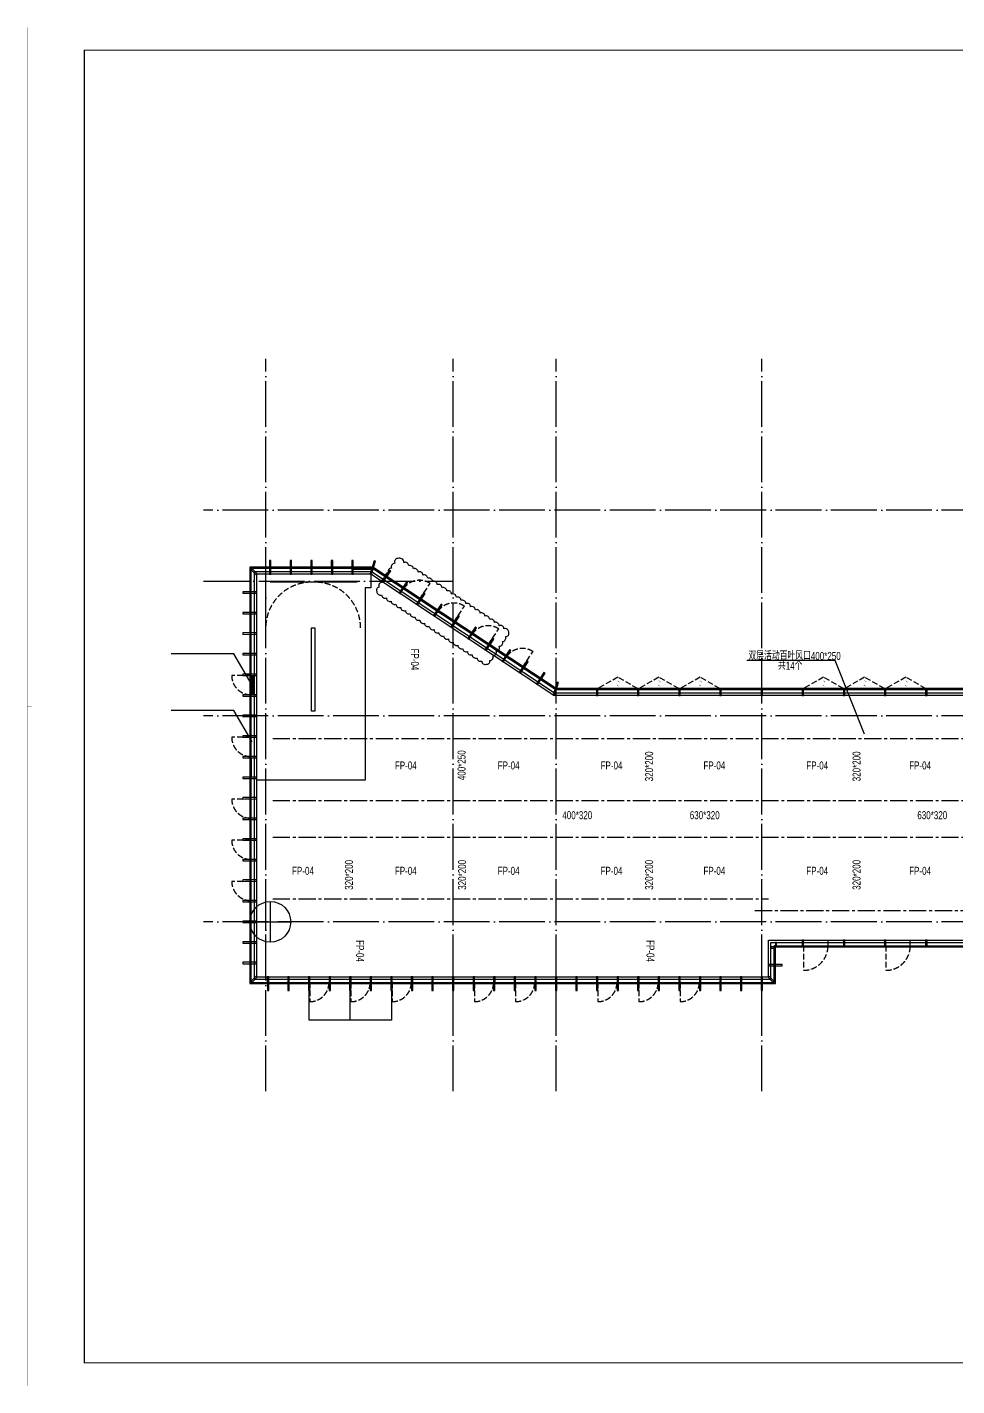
# Model space of a CAD drawing. Extents: x -777745 to 647905, y -207485 to 303235.
# Drawn here: x -10637 to 30035, y 42112 to 101517 of the extents above; entities that cross this region are included whole.
import ezdxf

# ---------------------------------------------------------------- set-up
doc = ezdxf.new("R2010")
doc.units = 0
doc.header["$LTSCALE"] = 1000
for name, pattern in [('13#楼幕墙$1$DASH', [0.35, 0.25, -0.1]), ('CENTER2', [1.125, 0.75, -0.125, 0.125, -0.125]), ('X-104 13#平面$0$DASH', [0.35, 0.25, -0.1]), ('X-104 13#平面$0$DOTE', [2.42, 2, -0.2, 0.02, -0.2])]:
    doc.linetypes.add(name, pattern=pattern)
doc.layers.get('0').update_dxf_attribs({"linetype": 'CONTINUOUS'})
doc.layers.add('00-建筑结构条件', color=4, linetype='CONTINUOUS', plot=False)
doc.layers.add('13#楼幕墙$0$04-不打印_辅助线', color=165, linetype='CONTINUOUS', plot=False)
for name, color, linetype in [('00-防烟分区', 4, 'CONTINUOUS'), ('13#楼幕墙$0$A-E_栏杆', 232, 'CONTINUOUS'), ('13#楼幕墙$1$A-C_幕墙龙骨', 133, 'CONTINUOUS'), ('13#楼幕墙$1$A-C_玻璃幕墙', 140, 'CONTINUOUS'), ('13#楼幕墙$1$A-C_窗', 140, 'CONTINUOUS'), ('13#楼幕墙$1$A-TECH_结构', 21, 'CONTINUOUS'), ('13#楼幕墙$1$A-金属背板', 30, 'CONTINUOUS'), ('DUCT-新风标注', 3, 'CONTINUOUS'), ('X-104 13#平面$0$A-C_玻璃幕墙', 140, 'CONTINUOUS'), ('X-104 13#平面$0$A-E_电梯', 171, 'CONTINUOUS'), ('X-104 13#平面$0$A-TECH_结构', 21, 'CONTINUOUS'), ('X-104 13#平面$0$A_AXIS-轴线', 36, 'X-104 13#平面$0$DOTE')]:
    doc.layers.add(name, color=color, linetype=linetype)
doc.styles.add('HZF', font='ROS', dxfattribs={"width": 0.75, "bigfont": 'JD'})

# ---------------------------------------------------------------- blocks, each defined once
blk = doc.blocks.new('图框-A1')
for points, const_width in [([(0, 0), (841, 0), (841, 594), (0, 594)], 0.05), ([(766, 584), (25, 584), (25, 10), (766, 10)], 0.5)]:
    blk.add_lwpolyline(points, close=True, dxfattribs=dict(const_width=const_width))
at = {"const_width": 0.05}
for points in [[(420.5, 594), (420.5, 592)], [(0, 297), (2, 297)], [(841, 297), (839, 297)], [(420.5, 0), (420.5, 2)]]:
    blk.add_lwpolyline(points, dxfattribs=at)
blk = doc.blocks.new('13#楼幕墙$0$A$C1D2C5D5E')
at = {"layer": '13#楼幕墙$0$04-不打印_辅助线'}
for points in [[(0, 893), (0, -893)], [(-893, 0), (893, 0)], [(-200, -400), (-200, 400)]]:
    blk.add_lwpolyline(points, dxfattribs=at)
blk.add_circle((0, 0), 893, dxfattribs=at)
blk = doc.blocks.new('13#楼幕墙$0$A$C2CD63A88')
at = {"linetype": '13#楼幕墙$1$DASH'}
blk.add_lwpolyline([(-10, 720), (-10, -120)], dxfattribs=at)
blk.add_arc((-10, 720), 840, 270.00003, 359.99997, dxfattribs=at)
blk = doc.blocks.new('13#楼幕墙$0$A$C62EA228A')
at = {"linetype": '13#楼幕墙$1$DASH'}
blk.add_lwpolyline([(10, -300), (-860, -797), (-1730, -300)], dxfattribs=at)
at = {"layer": '13#楼幕墙$1$A-C_玻璃幕墙', "color": 1}
blk.add_lwpolyline([(-889, -674, 0, 25, 0), (-792, -580, 0, 0, 0), (-890, -456, 25, 0, 0), (-786, -374, 0, 0, 0)], format="xyseb", dxfattribs=at)
blk = doc.blocks.new('13#楼幕墙$1$A$C7A413A1D')
blk.add_lwpolyline([(-70, -300), (-10, -300), (-10, 0), (-70, 0)], close=True)
blk = doc.blocks.new('13#楼幕墙$0$A$C19832372')
blk.add_lwpolyline([(-384, -466), (-334, -498), (-8, 5), (-59, 38)], close=True)
blk = doc.blocks.new('*U3584')
at = {"layer": '13#楼幕墙$1$A-C_幕墙龙骨', "rotation": 32.87626175215657}
blk.add_blockref('13#楼幕墙$0$A$C19832372', (40, 300), dxfattribs=at)
blk = doc.blocks.new('*U3585')
at = {"layer": '13#楼幕墙$1$A-C_幕墙龙骨', "color": 0, "linetype": 'ByBlock', "lineweight": -2, "transparency": 16777216}
for p in [(0, 0), (900, 0), (1800, 0), (2700, 0), (3600, 0)]:
    blk.add_blockref('*U3584', p, dxfattribs=at)
blk = doc.blocks.new('*U3603')
for points in [[(150, 150), (150, 200), (0, 200), (0, 0), (150, 0)], [(150, 0), (200, 0), (200, 150), (150, 150)]]:
    blk.add_lwpolyline(points)
blk = doc.blocks.new('*U3589')
at = {"layer": '13#楼幕墙$1$A-C_幕墙龙骨', "rotation": 32.87626175215661}
blk.add_blockref('13#楼幕墙$0$A$C19832372', (40, 300), dxfattribs=at)
blk = doc.blocks.new('*U3590')
at = {"layer": '13#楼幕墙$1$A-C_幕墙龙骨', "color": 0, "linetype": 'ByBlock', "lineweight": -2, "transparency": 16777216}
for p in [(0, 0), (900, 0), (1800, 0), (2700, 0), (3600, 0), (4500, 0), (5400, 0), (6300, 0), (7200, 0), (8100, 0), (9000, 0), (9900, 0), (10800, 0), (11700, 0), (12600, 0), (13500, 0), (14400, 0), (15300, 0), (16200, 0), (17100, 0), (18000, 0), (18900, 0), (19800, 0), (20700, 0), (21600, 0)]:
    blk.add_blockref('*U3589', p, dxfattribs=at)
blk = doc.blocks.new('13#楼幕墙$0$traetawrwe')
blk.add_line((1070, -50), (1070, 250))
at = {"linetype": '13#楼幕墙$1$DASH'}
blk.add_lwpolyline([(0, 0), (0, -1070)], dxfattribs=at)
blk.add_arc((0, 0), 1070, 270.00003, 359.99997, dxfattribs=at)
blk = doc.blocks.new('13#楼幕墙')
at = {"layer": '13#楼幕墙$0$A-E_栏杆'}
for p, q in [((-795, 73170), (-795, 72330)), ((-745, 73170), (-745, 72330))]:
    blk.add_line(p, q, dxfattribs=at)
at = {"layer": '13#楼幕墙$1$A-C_幕墙龙骨'}
for points in [[(4604, 78166), (4546, 78183), (4374, 77609), (4431, 77591)], [(12381, 72309), (12438, 72291), (12611, 72866), (12554, 72883)], [(22100, 61250), (22100, 61300), (21900, 61300), (21900, 61250)], [(22100, 61300), (22150, 61300), (22150, 61500), (22100, 61500)]]:
    blk.add_lwpolyline(points, close=True, dxfattribs=at)
at = {"layer": '13#楼幕墙$1$A-C_玻璃幕墙'}
for p, q in [((4493, 77900), (-900, 77900)), ((-900, 77900), (-900, 59700)), ((4478, 77850), (-850, 77850)), ((-850, 77850), (-850, 59750)), ((12485, 72550), (4478, 77850)), ((12500, 72600), (4493, 77900)), ((4432, 77700), (-700, 77700)), ((-700, 77700), (-700, 59900)), ((12440, 72400), (4432, 77700)), ((37850, 72550), (12485, 72550)), ((37800, 72600), (12500, 72600)), ((38000, 72400), (12440, 72400)), ((21900, 59900), (21900, 61500)), ((21900, 61500), (58200, 61500)), ((22050, 59750), (22050, 61350)), ((22050, 61350), (58350, 61350)), ((22100, 59700), (22100, 61300)), ((22100, 61300), (58400, 61300)), ((-900, 59700), (22100, 59700)), ((-850, 59750), (22050, 59750)), ((-700, 59900), (21900, 59900))]:
    blk.add_line(p, q, dxfattribs=at)
at = {"layer": '13#楼幕墙$1$A-TECH_结构'}
blk.add_lwpolyline([(4402, 77600), (-600, 77600), (-600, 60000), (21800, 60000), (21800, 61600), (58100, 61600), (58100, 81220), (53261, 85280), (38100, 76527), (38100, 72300), (12410, 72300), (4402, 77600)], dxfattribs=at)
at = {"layer": '13#楼幕墙$1$A-金属背板'}
for points in [[(3630, 77820), (4437, 77820)], [(-820, 68730), (-820, 69570)]]:
    blk.add_lwpolyline(points, dxfattribs=at)
blk.add_blockref('13#楼幕墙$0$A$C1D2C5D5E', (0, 62400))
at = {"layer": '13#楼幕墙$1$A-C_幕墙龙骨', "xscale": -1, "rotation": 225.0000000000021}
blk.add_blockref('13#楼幕墙$1$A$C7A413A1D', (-572, 77628), dxfattribs=at)
at = {"layer": '13#楼幕墙$1$A-C_幕墙龙骨'}
for name, p in [('*U3585', (0, 77900)), ('13#楼幕墙$1$A$C7A413A1D', (14340, 72600)), ('13#楼幕墙$1$A$C7A413A1D', (16140, 72600)), ('13#楼幕墙$1$A$C7A413A1D', (17940, 72600)), ('13#楼幕墙$1$A$C7A413A1D', (19740, 72600)), ('13#楼幕墙$1$A$C7A413A1D', (21540, 72600)), ('13#楼幕墙$1$A$C7A413A1D', (23340, 72600)), ('13#楼幕墙$1$A$C7A413A1D', (25140, 72600)), ('13#楼幕墙$1$A$C7A413A1D', (26940, 72600)), ('13#楼幕墙$1$A$C7A413A1D', (28740, 72600)), ('13#楼幕墙$1$A$C7A413A1D', (23340, 61600)), ('13#楼幕墙$1$A$C7A413A1D', (25140, 61600)), ('13#楼幕墙$1$A$C7A413A1D', (26940, 61600)), ('13#楼幕墙$1$A$C7A413A1D', (28740, 61600)), ('*U3590', (-100, 59700))]:
    blk.add_blockref(name, p, dxfattribs=at)
for name, p, rotation in [('13#楼幕墙$0$A$C19832372', (5278, 77740), 359.3762617522031), ('13#楼幕墙$0$A$C19832372', (6028, 77243), 359.3762617522031), ('13#楼幕墙$0$A$C19832372', (-1200, 76840), 122.8762617521566), ('13#楼幕墙$0$A$C19832372', (6779, 76747), 359.3762617522031), ('13#楼幕墙$0$A$C19832372', (-1200, 75940), 122.8762617521566), ('13#楼幕墙$0$A$C19832372', (7529, 76250), 359.3762617522031), ('13#楼幕墙$0$A$C19832372', (8280, 75753), 359.3762617522031), ('13#楼幕墙$0$A$C19832372', (-1200, 75040), 122.8762617521566), ('13#楼幕墙$0$A$C19832372', (9030, 75256), 359.3762617522031), ('13#楼幕墙$0$A$C19832372', (-1200, 74140), 122.8762617521566), ('13#楼幕墙$0$A$C19832372', (9781, 74760), 359.3762617522031), ('13#楼幕墙$0$A$C19832372', (10531, 74263), 359.3762617522031), ('13#楼幕墙$0$A$C19832372', (11282, 73766), 359.3762617522031), ('13#楼幕墙$0$A$C19832372', (-1200, 73240), 122.8762617521566), ('13#楼幕墙$0$A$C19832372', (12032, 73269), 359.3762617522031), ('13#楼幕墙$0$A$C19832372', (-1200, 72340), 122.8762617521566), ('13#楼幕墙$0$A$C19832372', (-1200, 71440), 122.8762617521566), ('13#楼幕墙$0$A$C19832372', (-1200, 70540), 122.8762617521566), ('13#楼幕墙$0$A$C19832372', (-1200, 69640), 122.8762617521566), ('13#楼幕墙$0$A$C19832372', (-1200, 68740), 122.8762617521566), ('13#楼幕墙$0$A$C19832372', (-1200, 67840), 122.8762617521566), ('13#楼幕墙$0$A$C19832372', (-1200, 66940), 122.8762617521566), ('13#楼幕墙$0$A$C19832372', (-1200, 66040), 122.8762617521566), ('13#楼幕墙$0$A$C19832372', (-1200, 65140), 122.8762617521566), ('13#楼幕墙$0$A$C19832372', (-1200, 64240), 122.8762617521566), ('13#楼幕墙$0$A$C19832372', (-1200, 63340), 122.8762617521566), ('13#楼幕墙$0$A$C19832372', (-1200, 62440), 122.8762617521566), ('13#楼幕墙$0$A$C19832372', (-1200, 61540), 122.8762617521566), ('13#楼幕墙$0$A$C19832372', (-1200, 60640), 122.8762617521566), ('13#楼幕墙$0$A$C19832372', (21800, 60540), 122.8762617521566), ('13#楼幕墙$1$A$C7A413A1D', (-572, 59972), 314.9999999999978), ('13#楼幕墙$1$A$C7A413A1D', (21828, 60028), 44.99999999999749)]:
    blk.add_blockref(name, p, dxfattribs=dict(at, rotation=rotation))
at = {"layer": '13#楼幕墙$1$A-C_玻璃幕墙', "xscale": -1, "rotation": 180}
blk.add_blockref('*U3603', (21900, 61500), dxfattribs=at)
at = {"layer": '13#楼幕墙$1$A-C_窗'}
for p, rotation in [((6916, 77099), 146.5000000001334), ((8417, 76106), 146.5000579898822), ((9918, 75112), 146.5000000001286), ((11419, 74119), 146.5000000001258), ((-1570, 73160), 270), ((-1570, 70460), 270), ((-1570, 67760), 270), ((-1570, 65960), 270), ((-1570, 64160), 270)]:
    blk.add_blockref('13#楼幕墙$0$A$C2CD63A88', p, dxfattribs=dict(at, rotation=rotation))
at = {"layer": '13#楼幕墙$1$A-C_窗', "xscale": -1, "rotation": 180}
for p in [(16060, 72300), (17860, 72300), (19660, 72300), (25060, 72300), (26860, 72300), (28660, 72300)]:
    blk.add_blockref('13#楼幕墙$0$A$C62EA228A', p, dxfattribs=at)
at = {"layer": '13#楼幕墙$1$A-C_窗'}
for name, p in [('13#楼幕墙$0$traetawrwe', (23330, 61350)), ('13#楼幕墙$0$traetawrwe', (26930, 61350)), ('13#楼幕墙$0$A$C2CD63A88', (1740, 59030)), ('13#楼幕墙$0$A$C2CD63A88', (3540, 59030)), ('13#楼幕墙$0$A$C2CD63A88', (5340, 59030)), ('13#楼幕墙$0$A$C2CD63A88', (8940, 59030)), ('13#楼幕墙$0$A$C2CD63A88', (10740, 59030)), ('13#楼幕墙$0$A$C2CD63A88', (14340, 59030)), ('13#楼幕墙$0$A$C2CD63A88', (16140, 59030)), ('13#楼幕墙$0$A$C2CD63A88', (17940, 59030))]:
    blk.add_blockref(name, p, dxfattribs=at)
blk = doc.blocks.new('X-104 13#平面$0$轴网')
at = {"layer": 'X-104 13#平面$0$A_AXIS-轴线', "linetype": 'X-104 13#平面$0$DOTE'}
for p, q in [((-200, -7401), (-200, 24620)), ((8000, -7401), (8000, 24620)), ((12500, -7401), (12500, 24620)), ((21500, -7401), (21500, 24620)), ((30500, -7401), (30500, 24620)), ((39500, -7401), (39500, 24620)), ((48500, -7401), (48500, 24620)), ((57500, -7401), (57500, 24620)), ((60408, 18000), (-2925, 18000)), ((60408, 9000), (-2925, 9000)), ((60408, 0), (-2925, 0))]:
    blk.add_line(p, q, dxfattribs=at)
blk = doc.blocks.new('X-104 13#平面')
at = {"color": 8, "linetype": 'X-104 13#平面$0$DASH'}
for centre, start, end in [((1800, 75250), 90, 180), ((1950, 75250), 360, 90)]:
    blk.add_arc(centre, 2000, start, end, dxfattribs=at)
at = {"layer": 'X-104 13#平面$0$A-C_玻璃幕墙'}
blk.add_line((3500, 58100), (3500, 59700), dxfattribs=at)
blk.add_lwpolyline([(1700, 59700), (5300, 59700), (5300, 58100), (1700, 58100)], close=True, dxfattribs=at)
at = {"layer": 'X-104 13#平面$0$A-E_电梯'}
blk.add_line((-200, 75250), (-200, 77000), dxfattribs=at)
blk.add_lwpolyline([(3800, 77250), (0, 77250)], dxfattribs=at)
blk.add_lwpolyline([(1800, 75250), (1950, 75250), (1950, 71610), (1800, 71610)], close=True, dxfattribs=at)
at = {"layer": 'X-104 13#平面$0$A-TECH_结构'}
blk.add_lwpolyline([(58100, 61600), (58100, 81220), (53261, 85280), (38100, 76527), (38100, 72300), (12410, 72300), (4402, 77600), (-600, 77600), (-600, 60000), (21800, 60000), (21800, 61600)], close=True, dxfattribs=at)
at = {"layer": 'X-104 13#平面$0$A_AXIS-轴线', "linetype": 'X-104 13#平面$0$DOTE'}
blk.add_line((-2925, 77300), (8000, 77300), dxfattribs=at)
at = {"xscale": 100, "yscale": 100, "zscale": 100}
blk.add_blockref('图框-A1', (-10635, 42115), dxfattribs=at)
blk.add_blockref('X-104 13#平面$0$轴网', (0, 62400))
at = {"layer": 'X-104 13#平面$0$A-TECH_结构'}
blk.add_blockref('13#楼幕墙', (0, 0), dxfattribs=at)

msp = doc.modelspace()

# ---------------------------------------------------------------- linework, layer by layer
at = {"color": 8, "linetype": 'CENTER2'}
for p, q in [((111.7, 70409.7), (56220.6, 70409.7)), ((111.7, 67709.7), (56220.6, 67709.7)), ((111.7, 66100), (56220.6, 66100)), ((111.7, 63400), (21800, 63400)), ((21200, 62900), (56220.6, 62900))]:
    msp.add_line(p, q, dxfattribs=at)
at = {"layer": '00-建筑结构条件'}
for p, q in [((-1592.3, 74114.3), (-4331.1, 74114.3)), ((-795, 72750), (-1592.3, 74114.3)), ((-1592.3, 71638.7), (-4331.1, 71638.7)), ((-795, 70274.4), (-1592.3, 71638.7))]:
    msp.add_line(p, q, dxfattribs=at)
at = {"layer": '00-防烟分区'}
msp.add_lwpolyline([(5579, 78285.3, 0.5205671), (5441, 78076.8, 0.5205671), (5303, 77868.4, 0.5205671), (5165, 77659.9, 0.5205671), (5027.1, 77451.4, 0.5205671), (4889.1, 77242.9, 0.5205671), (4751.1, 77034.5, 0.5205671), (4662.2, 76836, 0.5205671), (4870.7, 76698, 0.5205671), (5079.2, 76560, 0.5205671), (5287.6, 76422, 0.5205671), (5496.1, 76284.1, 0.5205671), (5704.6, 76146.1, 0.5205671), (5913, 76008.1, 0.5205671), (6121.5, 75870.1, 0.5205671), (6330, 75732.1, 0.5205671), (6538.5, 75594.1, 0.5205671), (6746.9, 75456.2, 0.5205671), (6955.4, 75318.2, 0.5205671), (7163.9, 75180.2, 0.5205671), (7372.3, 75042.2, 0.5205671), (7580.8, 74904.2, 0.5205671), (7789.3, 74766.2, 0.5205671), (7997.8, 74628.2, 0.5205671), (8206.2, 74490.3, 0.5205671), (8414.7, 74352.3, 0.5205671), (8623.2, 74214.3, 0.5205671), (8831.6, 74076.3, 0.5205671), (9040.1, 73938.3, 0.5205671), (9248.6, 73800.3, 0.5205671), (9457.1, 73662.4, 0.5205671), (9604.9, 73822.3, 0.5205671), (9742.9, 74030.8, 0.5205671), (9880.9, 74239.2, 0.5205671), (10018.9, 74447.7, 0.5205671), (10156.8, 74656.2, 0.5205671), (10294.8, 74864.7, 0.5205671), (10432.2, 75073, 0.5205671), (10223.8, 75211, 0.5205671), (10015.3, 75349, 0.5205671), (9806.8, 75487, 0.5205671), (9598.3, 75625, 0.5205671), (9389.9, 75762.9, 0.5205671), (9181.4, 75900.9, 0.5205671), (8972.9, 76038.9, 0.5205671), (8764.5, 76176.9, 0.5205671), (8556, 76314.9, 0.5205671), (8347.5, 76452.9, 0.5205671), (8139, 76590.8, 0.5205671), (7930.6, 76728.8, 0.5205671), (7722.1, 76866.8, 0.5205671), (7513.6, 77004.8, 0.5205671), (7305.2, 77142.8, 0.5205671), (7096.7, 77280.8, 0.5205671), (6888.2, 77418.7, 0.5205671), (6679.7, 77556.7, 0.5205671), (6471.3, 77694.7, 0.5205671), (6262.8, 77832.7, 0.5205671), (6054.3, 77970.7, 0.5205671), (5845.9, 78108.7, 0.5205671)], format="xyb", close=True, dxfattribs=at)
msp.add_lwpolyline([(-600, 60000), (21800, 60000), (21800, 61600), (30500, 61600), (30500, 72300), (12409.7, 72300), (4400, 77600), (4400, 77000), (4150, 77000), (4150, 68600), (-600, 68600), (-600, 60000)], close=True, dxfattribs=at)
at = {"layer": 'DUCT-新风标注'}
for p, q in [((24716.7, 73831.7), (20844.5, 73831.7)), ((26000, 70609.7, 3925), (24716.7, 73831.7))]:
    msp.add_line(p, q, dxfattribs=at)

# ---------------------------------------------------------------- block references
at = {"layer": '00-防烟分区'}
msp.add_blockref('X-104 13#平面', (0, 0), dxfattribs=at)

# ---------------------------------------------------------------- texts
at = {"style": 'HZF', "width": 0.75}
for p in [(6153.1, 74350, -15700), (3753.1, 61600, -19825), (16455.2, 61600, -19825)]:
    msp.add_text('FP-04', height=350, rotation=270, dxfattribs=at).set_placement(p)
for p in [(5450, 69062.8, -3725), (9950, 69062.8, -3725), (14450, 69062.8, -3725), (18950, 69062.8, -3725), (23450, 69062.8, -3725), (27950, 69062.8, -3725), (950, 64455.2, -3725), (5450, 64455.2, -3725), (9950, 64455.2, -3725), (14450, 64455.2, -3725), (18950, 64455.2, -3725), (23450, 64455.2, -3725), (27950, 64455.2, -3725)]:
    msp.add_text('FP-04', height=350, dxfattribs=at).set_placement(p)
at = {"layer": 'DUCT-新风标注', "style": 'HZF', "width": 0.75}
for s, p in [('双层活动百叶风口400*250', (20918.4, 73848.6)), ('共14个', (22210.9, 73422.5)), ('400*320', (12776.7, 66887.6)), ('630*320', (18351.6, 66887.6)), ('630*320', (28306.1, 66887.6))]:
    msp.add_text(s, height=350, dxfattribs=at).set_placement(p)
for s, p in [('400*250', (8542.7, 68593)), ('320*200', (16747.4, 68542.2)), ('320*200', (25821.9, 68542.2)), ('320*200', (3614.9, 63799.6)), ('320*200', (8564.9, 63799.6)), ('320*200', (16747.4, 63799.6)), ('320*200', (25821.9, 63799.6))]:
    msp.add_text(s, height=350, rotation=90, dxfattribs=at).set_placement(p)

doc.saveas('drawing.dxf')
